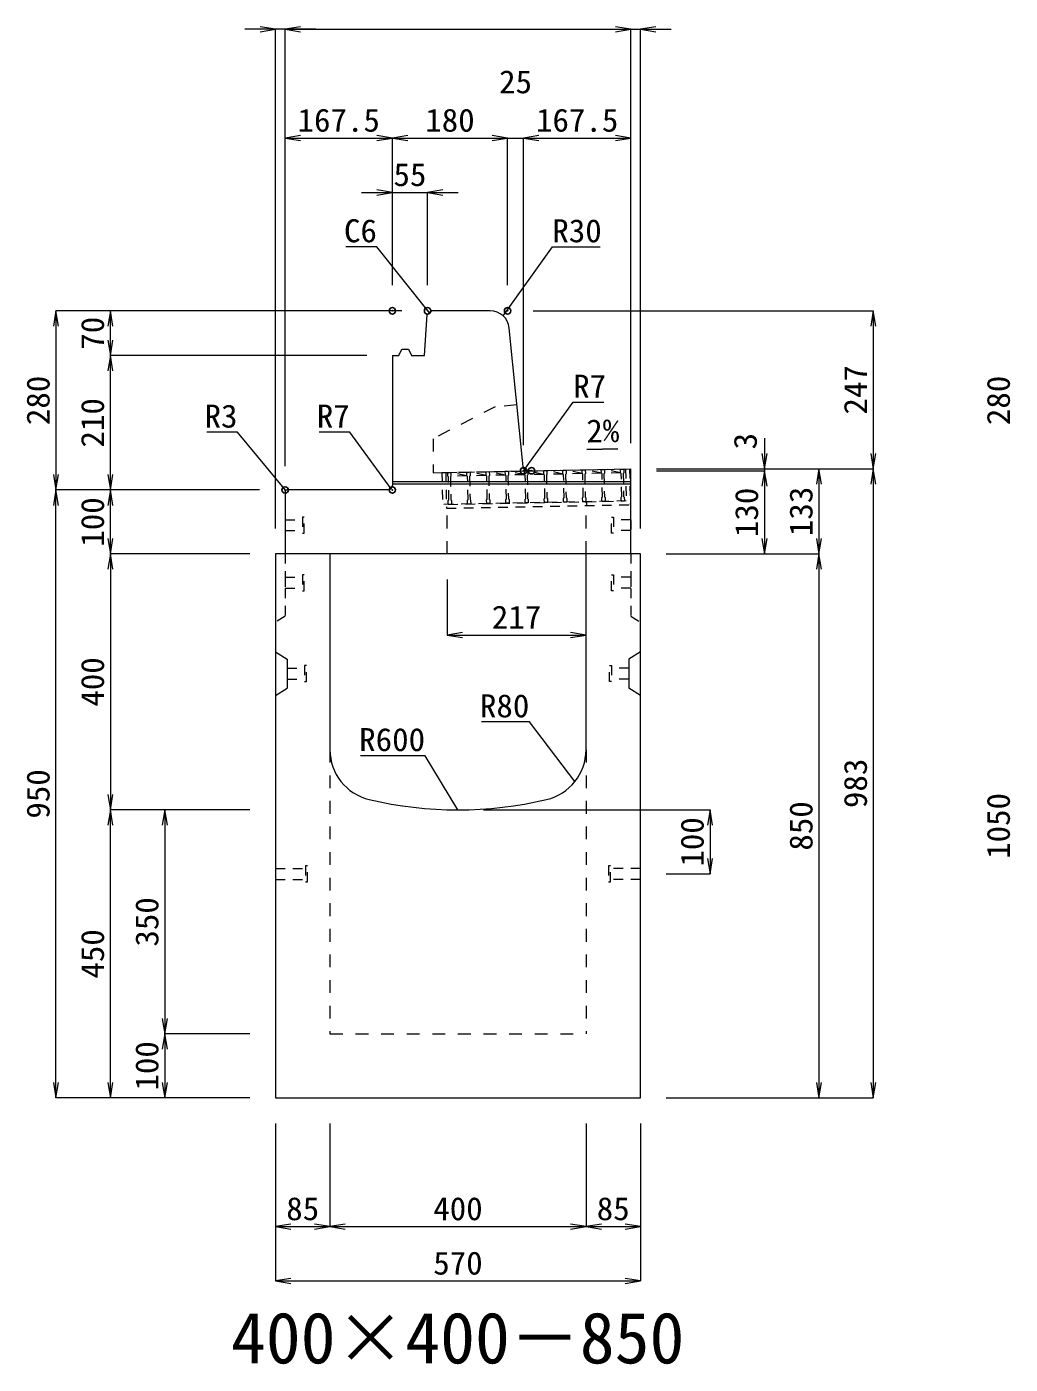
# Model space of a CAD drawing. Units: millimetres at full size; some dimension numbers follow another scale. Extents: x -18734 to 51600, y -18820 to 17820.
# Drawn here: x 30376 to 31913, y -7486 to -5396 of the extents above; entities that cross this region are included whole.
import ezdxf
from ezdxf.enums import TextEntityAlignment as Align

# ---------------------------------------------------------------- set-up
doc = ezdxf.new("R2010")
doc.units = ezdxf.units.MM
doc.header["$LTSCALE"] = 20
doc.header["$PDMODE"] = 32
doc.header["$PDSIZE"] = 10
doc.linetypes.add('USER1', pattern=[2, 1, -1])
doc.linetypes.add('USER2', pattern=[1.35, 0.75, -0.6])
for name, color, linetype, lineweight in [('インサート', 3, 'USER2', 9), ('グレーチング', 7, 'USER2', 5), ('受枠', 3, 'USER2', 9), ('寸法線', 7, 'Continuous', 13), ('引出線', 4, 'Continuous', 13), ('本体', 2, 'Continuous', 13), ('目地', 132, 'Continuous', 5)]:
    doc.layers.add(name, color=color, linetype=linetype, lineweight=lineweight)
doc.layers.add('作業エリア', color=11, linetype='Continuous')
doc.layers.add('文字', color=7, linetype='Continuous')
doc.styles.add('ＭＳ 明朝', font='')
doc.styles.get('ＭＳ 明朝').set_extended_font_data('MS Mincho')

# ---------------------------------------------------------------- blocks, each defined once
blk = doc.blocks.new('open_arrow')
at = {"color": 0, "linetype": 'Continuous', "lineweight": -2}
blk.add_lwpolyline([(7.5, 1.25), (0, 0), (7.5, -1.25)], dxfattribs=at)

msp = doc.modelspace()

# ---------------------------------------------------------------- linework, layer by layer
at = {"layer": 'インサート'}
for p, q in [((30810, -6162.5), (30807, -6162.5)), ((30807, -6162.5), (30807, -6187.5)), ((30810, -6187.5), (30810, -6162.5)), ((31290, -6162.5), (31293, -6162.5)), ((31290, -6187.5), (31290, -6162.5)), ((31293, -6162.5), (31293, -6187.5)), ((30780, -6166.5), (30807, -6166.5)), ((30780, -6166.5), (30780, -6183.5)), ((30780, -6183.5), (30807, -6183.5)), ((31320, -6166.5), (31293, -6166.5)), ((31320, -6183.5), (31293, -6183.5)), ((31320, -6166.5), (31320, -6183.5)), ((30807, -6187.5), (30810, -6187.5)), ((31293, -6187.5), (31290, -6187.5)), ((30780, -6256.5), (30807, -6256.5)), ((30780, -6256.5), (30780, -6273.5)), ((30810, -6252.5), (30807, -6252.5)), ((30807, -6252.5), (30807, -6277.5)), ((30810, -6277.5), (30810, -6252.5)), ((31290, -6252.5), (31293, -6252.5)), ((31290, -6277.5), (31290, -6252.5)), ((31293, -6252.5), (31293, -6277.5)), ((31320, -6256.5), (31293, -6256.5)), ((31320, -6256.5), (31320, -6273.5)), ((30780, -6273.5), (30807, -6273.5)), ((30807, -6277.5), (30810, -6277.5)), ((31293, -6277.5), (31290, -6277.5)), ((31320, -6273.5), (31293, -6273.5)), ((30813.2, -6394.5), (30810.2, -6394.5)), ((30810.2, -6394.5), (30810.2, -6419.5)), ((30813.2, -6419.5), (30813.2, -6394.5)), ((31286.8, -6394.5), (31289.8, -6394.5)), ((31286.8, -6419.5), (31286.8, -6394.5)), ((31289.8, -6394.5), (31289.8, -6419.5)), ((30783.2, -6398.5), (30810.2, -6398.5)), ((30783.2, -6398.5), (30783.2, -6415.5)), ((30783.2, -6415.5), (30810.2, -6415.5)), ((31316.8, -6398.5), (31289.8, -6398.5)), ((31316.8, -6415.5), (31289.8, -6415.5)), ((31316.8, -6398.5), (31316.8, -6415.5)), ((30810.2, -6419.5), (30813.2, -6419.5)), ((31289.8, -6419.5), (31286.8, -6419.5)), ((30815, -6707.5), (30812, -6707.5)), ((30812, -6707.5), (30812, -6732.5)), ((30815, -6732.5), (30815, -6707.5)), ((31288, -6707.5), (31285, -6707.5)), ((31285, -6707.5), (31285, -6732.5)), ((31288, -6732.5), (31288, -6707.5)), ((30765, -6711.5), (30812, -6711.5)), ((30765, -6711.5), (30765, -6728.5)), ((30765, -6728.5), (30812, -6728.5)), ((31335, -6711.5), (31288, -6711.5)), ((31335, -6728.5), (31288, -6728.5)), ((31335, -6728.5), (31335, -6711.5)), ((30812, -6732.5), (30815, -6732.5)), ((31285, -6732.5), (31288, -6732.5))]:
    msp.add_line(p, q, dxfattribs=at)
at = {"layer": 'グレーチング'}
for p, q in [((31033.97, -6092.54), (31308.92, -6087.21)), ((31064.08, -6097.95), (31038.97, -6092.44)), ((31064.08, -6097.95), (31039.08, -6098.44)), ((31094.07, -6097.37), (31068.96, -6091.86)), ((31094.07, -6097.37), (31069.08, -6097.86)), ((31124.07, -6096.79), (31098.96, -6091.28)), ((31124.07, -6096.79), (31099.07, -6097.28)), ((31154.06, -6096.21), (31128.95, -6090.7)), ((31154.06, -6096.21), (31129.07, -6096.7)), ((31184.06, -6095.63), (31158.95, -6090.12)), ((31184.06, -6095.63), (31159.06, -6096.12)), ((31214.05, -6095.05), (31188.94, -6089.54)), ((31214.05, -6095.05), (31189.06, -6095.54)), ((31244.05, -6094.47), (31218.93, -6088.96)), ((31244.05, -6094.47), (31219.05, -6094.95)), ((31274.04, -6093.89), (31248.93, -6088.38)), ((31274.04, -6093.89), (31249.05, -6094.37)), ((31304.04, -6093.31), (31278.92, -6087.8)), ((31304.04, -6093.31), (31279.04, -6093.79)), ((31034.94, -6142.53), (31309.89, -6137.21))]:
    msp.add_line(p, q, dxfattribs=at)
for points in [[(31033.97, -6092.54), (31038.97, -6092.44), (31039.08, -6098.44), (31038.1, -6099.46), (31038.8, -6135.45), (31039.82, -6136.43), (31039.94, -6142.43), (31034.94, -6142.53), (31034.82, -6136.53), (31035.8, -6135.51), (31035.1, -6099.52), (31034.09, -6098.53)], [(31068.8, -6134.87), (31069.81, -6135.85), (31069.93, -6141.85), (31064.93, -6141.95), (31064.82, -6135.95), (31065.8, -6134.93), (31065.1, -6098.93), (31064.08, -6097.95), (31063.96, -6091.96), (31068.96, -6091.86), (31069.08, -6097.86), (31068.1, -6098.88)], [(31098.79, -6134.29), (31099.81, -6135.27), (31099.92, -6141.27), (31094.93, -6141.37), (31094.81, -6135.37), (31095.79, -6134.35), (31095.09, -6098.35), (31094.07, -6097.37), (31093.96, -6091.38), (31098.96, -6091.28), (31099.07, -6097.28), (31098.09, -6098.3)], [(31128.78, -6133.71), (31129.8, -6134.69), (31129.92, -6140.69), (31124.92, -6140.79), (31124.8, -6134.79), (31125.78, -6133.77), (31125.09, -6097.77), (31124.07, -6096.79), (31123.95, -6090.79), (31128.95, -6090.7), (31129.07, -6096.7), (31128.09, -6097.72)], [(31158.78, -6133.13), (31159.8, -6134.11), (31159.91, -6140.11), (31154.91, -6140.2), (31154.8, -6134.21), (31155.78, -6133.19), (31155.08, -6097.19), (31154.06, -6096.21), (31153.95, -6090.21), (31158.95, -6090.12), (31159.06, -6096.12), (31158.08, -6097.14)], [(31185.77, -6132.61), (31185.08, -6096.61), (31184.06, -6095.63), (31183.94, -6089.63), (31188.94, -6089.54), (31189.06, -6095.54), (31188.08, -6096.55), (31188.77, -6132.55), (31189.79, -6133.53), (31189.91, -6139.53), (31184.91, -6139.62), (31184.79, -6133.63)], [(31215.77, -6132.03), (31215.07, -6096.03), (31214.05, -6095.05), (31213.94, -6089.05), (31218.93, -6088.96), (31219.05, -6094.95), (31218.07, -6095.97), (31218.77, -6131.97), (31219.79, -6132.95), (31219.9, -6138.95), (31214.9, -6139.04), (31214.79, -6133.04)], [(31249.05, -6094.37), (31248.06, -6095.39), (31248.76, -6131.39), (31249.78, -6132.37), (31249.9, -6138.37), (31244.9, -6138.46), (31244.78, -6132.46), (31245.76, -6131.44), (31245.07, -6095.45), (31244.05, -6094.47), (31243.93, -6088.47), (31248.93, -6088.38)], [(31279.04, -6093.79), (31278.06, -6094.81), (31278.76, -6130.81), (31279.78, -6131.79), (31279.89, -6137.79), (31274.89, -6137.88), (31274.78, -6131.88), (31275.76, -6130.86), (31275.06, -6094.87), (31274.04, -6093.89), (31273.92, -6087.89), (31278.92, -6087.8)], [(31304.89, -6137.3), (31304.77, -6131.3), (31305.75, -6130.28), (31305.05, -6094.29), (31304.04, -6093.31), (31303.92, -6087.31), (31308.92, -6087.21), (31309.03, -6093.21), (31308.05, -6094.23), (31308.75, -6130.23), (31309.77, -6131.21), (31309.89, -6137.21)]]:
    msp.add_lwpolyline(points, close=True, dxfattribs=at)
at = {"layer": '作業エリア'}
for p in [(30947.5, -5840), (30947.5, -5840), (31002.5, -5840), (31127.5, -5840), (31152.5, -6090), (31165, -6090), (30780, -6120), (30947.5, -6120)]:
    msp.add_point(p, dxfattribs=at)
at = {"layer": '受枠'}
for p, q in [((31024.97, -6092.71), (31317.92, -6087.04)), ((31024.97, -6092.71), (31025.94, -6142.7)), ((31030.97, -6092.59), (31032.05, -6148.58)), ((31311.92, -6087.16), (31312.89, -6137.15)), ((31317.92, -6087.04), (31319, -6143.03)), ((31312.89, -6137.15), (31025.94, -6142.7)), ((31032.05, -6148.58), (31319, -6143.03))]:
    msp.add_line(p, q, dxfattribs=at)
at = {"layer": '受枠', "linetype": 'Continuous'}
msp.add_line((31250.9, -6138.35), (31251.01, -6144.35), dxfattribs=at)
at = {"layer": '寸法線'}
for p, q in [((30828, -5400.05), (30717, -5400.05)), ((30765, -6180), (30765, -5400.05)), ((30780, -5400.05), (31320, -5400.05)), ((30780, -6083), (30780, -5400.05)), ((30780, -6083), (30780, -5400.05)), ((31272, -5400.05), (31383, -5400.05)), ((31320, -6047), (31320, -5400.05)), ((31320, -6047), (31320, -5400.05)), ((31335, -6180), (31335, -5400.05)), ((30780, -5570.05), (30947.5, -5570.05)), ((30780, -6083), (30780, -5570.05)), ((30947.5, -5800), (30947.5, -5570.05)), ((30947.5, -5570.05), (31127.5, -5570.05)), ((30947.5, -5800), (30947.5, -5570.05)), ((31079.5, -5570.05), (31200.5, -5570.05)), ((31127.5, -5800), (31127.5, -5570.05)), ((31127.5, -5800), (31127.5, -5570.05)), ((31152.5, -6050), (31152.5, -5570.05)), ((31152.5, -5570.05), (31320, -5570.05)), ((31152.5, -6050), (31152.5, -5570.05)), ((31320, -6047), (31320, -5570.05)), ((30899.5, -5655.05), (31050.5, -5655.05)), ((30947.5, -5800), (30947.5, -5655.05)), ((31002.5, -5800), (31002.5, -5655.05)), ((30422.06, -5840), (30422.06, -6120)), ((30962.5, -5840), (30422.06, -5840)), ((30507.06, -5910), (30507.06, -5840)), ((30962.5, -5840), (30507.06, -5840)), ((31167.5, -5840), (31698.78, -5840)), ((31698.78, -5840), (31698.78, -6087)), ((30507.06, -6120), (30507.06, -5910)), ((30907.5, -5910), (30507.06, -5910)), ((30907.5, -5910), (30507.06, -5910)), ((31528.78, -6039), (31528.78, -6138)), ((31360, -6087), (31528.78, -6087)), ((31360, -6087), (31613.78, -6087)), ((31360, -6087), (31698.78, -6087)), ((31360, -6087), (31698.78, -6087)), ((31360, -6090), (31528.78, -6090)), ((31360, -6090), (31528.78, -6090)), ((31528.78, -6090), (31528.78, -6220)), ((31613.78, -6087), (31613.78, -6220)), ((31698.78, -6087), (31698.78, -7070)), ((30740, -6120), (30422.06, -6120)), ((30422.06, -7070), (30422.06, -6120)), ((30740, -6120), (30422.06, -6120)), ((30507.06, -6220), (30507.06, -6120)), ((30740, -6120), (30507.06, -6120)), ((30740, -6120), (30507.06, -6120)), ((30507.06, -6220), (30507.06, -6620)), ((30725, -6220), (30507.06, -6220)), ((30725, -6220), (30507.06, -6220)), ((31375, -6220), (31528.78, -6220)), ((31375, -6220), (31613.78, -6220)), ((31375, -6220), (31613.78, -6220)), ((31613.78, -6220), (31613.78, -7070)), ((31033, -6260), (31033, -6346.67)), ((31033, -6346.67), (31250, -6346.67)), ((30725, -6620), (30507.06, -6620)), ((30507.06, -7070), (30507.06, -6620)), ((30725, -6620), (30507.06, -6620)), ((30592.06, -6620), (30592.06, -6970)), ((30725, -6620), (30592.06, -6620)), ((31090, -6620), (31443.78, -6620)), ((31443.78, -6620), (31443.78, -6720)), ((31375, -6720), (31443.78, -6720)), ((30725, -6970), (30592.06, -6970)), ((30592.06, -6970), (30592.06, -7070)), ((30725, -6970), (30592.06, -6970)), ((30725, -7070), (30422.06, -7070)), ((30725, -7070), (30507.06, -7070)), ((30725, -7070), (30592.06, -7070)), ((31375, -7070), (31613.78, -7070)), ((31375, -7070), (31698.78, -7070)), ((30765, -7110), (30765, -7271.16)), ((30765, -7110), (30765, -7356.16)), ((30850, -7110), (30850, -7271.16)), ((30850, -7110), (30850, -7271.16)), ((31250, -7110), (31250, -7271.16)), ((31250, -7110), (31250, -7271.16)), ((31335, -7110), (31335, -7271.16)), ((31335, -7110), (31335, -7356.16)), ((30765, -7271.16), (30850, -7271.16)), ((30850, -7271.16), (31250, -7271.16)), ((31250, -7271.16), (31335, -7271.16)), ((30765, -7356.16), (31335, -7356.16))]:
    msp.add_line(p, q, dxfattribs=at)
at = {"layer": '引出線'}
for points in [[(31005.29, -5842.99), (30923.41, -5740.07), (30875.07, -5740.07)], [(31120.48, -5847.76), (31197.4, -5740.07), (31272.08, -5740.07)], [(31154.14, -6088.19), (31230, -5982.98), (31277.93, -5982.98)], [(30780.88, -6120.88), (30705.62, -6029.7), (30657.89, -6029.7)], [(30945.45, -6117.95), (30880.97, -6029.7), (30833.04, -6029.7)], [(31251.14, -6056.74), (31299.85, -6055.77), (31251.11, -6056.74)], [(31232.76, -6575.58), (31161.5, -6482.47), (31086.83, -6482.47)], [(31050, -6620), (30998.63, -6535.25), (30897.63, -6535.25)]]:
    msp.add_lwpolyline(points, dxfattribs=at)
at = {"layer": '本体'}
for p, q in [((30997.5, -5910), (31002.07, -5845.98)), ((31002.07, -5845.98), (31008.5, -5840)), ((31100.35, -5840), (31008.5, -5840)), ((31151.87, -6083.7), (31130.2, -5867.01)), ((30947.5, -5910), (30947.5, -6113)), ((30947.5, -5910), (30957.5, -5910)), ((30957.5, -5910), (30962.5, -5900)), ((30962.5, -5900), (30972.5, -5900)), ((30972.5, -5900), (30977.5, -5910)), ((30977.5, -5910), (30997.5, -5910)), ((31165, -6090), (31158.83, -6090)), ((31165, -6090), (31320, -6087)), ((31320, -6220), (31320, -6087)), ((30780, -6123), (30780, -6220)), ((30940.5, -6120), (30783, -6120)), ((30765, -6220), (30765, -7070)), ((30850, -6220), (30765, -6220)), ((31320, -6220), (30780, -6220)), ((30850, -6220), (30850, -6525.96)), ((31250, -6525.96), (31250, -6220)), ((31335, -6220), (31250, -6220)), ((31335, -7070), (31335, -6220)), ((30765, -7070), (31335, -7070))]:
    msp.add_line(p, q, dxfattribs=at)
at = {"layer": '本体', "linetype": 'USER1'}
for p, q in [((31108, -5990), (31011, -6040)), ((31142.2, -5987), (31108, -5990)), ((31011, -6040), (31011, -6092.98)), ((31011, -6092.98), (31165, -6090)), ((31033, -6220), (31033, -6142.56)), ((31250, -6220), (31250, -6138.36))]:
    msp.add_line(p, q, dxfattribs=at)
at = {"layer": '本体', "linetype": 'USER2', "lineweight": 9}
for p, q in [((30780, -6220), (30780, -6317)), ((31320, -6220), (31320, -6317)), ((30780, -6317), (30765, -6326.5)), ((31320, -6317), (31335, -6326.5))]:
    msp.add_line(p, q, dxfattribs=at)
at = {"layer": '本体', "lineweight": 9}
for p, q in [((30765, -6373), (30783.2, -6384.5)), ((31335, -6373), (31316.8, -6384.5)), ((30783.2, -6384.5), (30783.2, -6429.5)), ((31316.8, -6384.5), (31316.8, -6429.5)), ((30765, -6441), (30783.2, -6429.5)), ((31335, -6441), (31316.8, -6429.5))]:
    msp.add_line(p, q, dxfattribs=at)
at = {"layer": '本体', "linetype": 'USER1', "lineweight": 15}
for p, q in [((30850, -6525.96), (30850, -6970)), ((31250, -6525.96), (31250, -6970)), ((30850, -6970), (31250, -6970))]:
    msp.add_line(p, q, dxfattribs=at)
at = {"layer": '本体'}
for centre, radius, start, end in [((31100.35, -5870), 30, 5.71059, 90), ((31158.83, -6083), 7, 185.71059, 270), ((30783, -6123), 3, 90, 180), ((30940.5, -6113), 7, 270, 0), ((30930, -6525.96), 80, 180, 256.65764), ((31170, -6525.96), 80, 283.34236, 0), ((31050, -6020), 600, 256.65764, 283.34236)]:
    msp.add_arc(centre, radius, start, end, dxfattribs=at)
at = {"layer": '目地'}
for p, q in [((31320, -6107), (30947.5, -6107)), ((31320, -6111), (30947.5, -6111))]:
    msp.add_line(p, q, dxfattribs=at)

# ---------------------------------------------------------------- block references
at = {"layer": '寸法線', "xscale": 3.2, "yscale": 3.2}
for p, rotation in [((30765, -5400.05), 180), ((31320, -5400.05), 180), ((31320, -5400.05), 180), ((30947.5, -5570.05), 180), ((31127.5, -5570.05), 180), ((31127.5, -5570.05), 180), ((31320, -5570.05), 180), ((30947.5, -5655.05), 180), ((30422.06, -5840), 270), ((30507.06, -5840), 270), ((31698.78, -5840), 270), ((30507.06, -5910), 90), ((30507.06, -5910), 270), ((31528.78, -6087), 90), ((31698.78, -6087), 90), ((30422.06, -6120), 90), ((30507.06, -6120), 90), ((31528.78, -6090), 270), ((31528.78, -6090), 270), ((31613.78, -6087), 270), ((31698.78, -6087), 270), ((30422.06, -6120), 270), ((30507.06, -6120), 270), ((30507.06, -6220), 90), ((31528.78, -6220), 90), ((31613.78, -6220), 90), ((30507.06, -6220), 270), ((31613.78, -6220), 270), ((31250, -6346.67), 180), ((30507.06, -6620), 90), ((30507.06, -6620), 270), ((30592.06, -6620), 270), ((31443.78, -6620), 270), ((31443.78, -6720), 90), ((30592.06, -6970), 90), ((30592.06, -6970), 270), ((30422.06, -7070), 90), ((30507.06, -7070), 90), ((30592.06, -7070), 90), ((31613.78, -7070), 90), ((31698.78, -7070), 90), ((30850, -7271.16), 180), ((31250, -7271.16), 180), ((31335, -7271.16), 180), ((31335, -7356.16), 180)]:
    msp.add_blockref('open_arrow', p, dxfattribs=dict(at, rotation=rotation))
for p in [(30780, -5400.05), (30780, -5400.05), (31335, -5400.05), (30780, -5570.05), (30947.5, -5570.05), (31152.5, -5570.05), (31152.5, -5570.05), (31002.5, -5655.05), (31033, -6346.67), (30765, -7271.16), (30850, -7271.16), (31250, -7271.16), (30765, -7356.16)]:
    msp.add_blockref('open_arrow', p, dxfattribs=at)
at = {"layer": '引出線', "xscale": 0.0533, "yscale": 0.0533}
for p, rotation in [((31005.29, -5842.99), 128.5), ((31120.48, -5847.76), 54.5), ((31251.14, -6056.74), 1.1), ((31154.14, -6088.19), 54.2), ((30780.88, -6120.88), 129.5), ((30945.45, -6117.95), 126.2), ((31232.76, -6575.58), 127.4), ((31050, -6620), 121.2)]:
    msp.add_blockref('open_arrow', p, dxfattribs=dict(at, rotation=rotation))

# ---------------------------------------------------------------- texts
at = {"layer": '寸法線', "style": 'ＭＳ 明朝', "width": 1.05}
for s, p in [('25', (31140, -5482.05)), ('167.5', (30863.75, -5542.05)), ('180', (31037.5, -5542.05)), ('167.5', (31236.25, -5542.05)), ('55', (30975, -5627.05)), ('217', (31141.5, -6318.67)), ('85', (30807.5, -7243.16)), ('400', (31050, -7243.16)), ('85', (31292.5, -7243.16)), ('570', (31050, -7328.16))]:
    msp.add_text(s, height=36.03, dxfattribs=at).set_placement(p, align=Align.MIDDLE_CENTER)
for s, p in [('70', (30479.06, -5875)), ('247', (31670.78, -5963.5)), ('280', (30394.06, -5980)), ('280', (31894.06, -5980)), ('210', (30479.06, -6015)), ('3', (31498.78, -6043.66)), ('130', (31500.78, -6155)), ('133', (31585.78, -6153.5)), ('100', (30479.06, -6170)), ('400', (30479.06, -6420)), ('950', (30394.06, -6595)), ('983', (31670.78, -6578.5)), ('1050', (31894.06, -6645)), ('850', (31585.78, -6645)), ('100', (31415.78, -6670)), ('350', (30564.06, -6795)), ('450', (30479.06, -6845)), ('100', (30564.06, -7020))]:
    msp.add_text(s, height=36.03, rotation=90, dxfattribs=at).set_placement(p, align=Align.MIDDLE_CENTER)
at = {"layer": '引出線', "style": 'ＭＳ 明朝', "width": 1.05}
for s, p in [('C6', (30923.41, -5696.87)), ('R3', (30705.62, -5986.5)), ('R7', (30880.97, -5986.5)), ('R80', (31161.5, -6439.27)), ('R600', (30998.63, -6492.05))]:
    msp.add_text(s, height=36.03, dxfattribs=at).set_placement(p, align=Align.TOP_RIGHT)
for s, p in [('R30', (31197.4, -5696.87)), ('R7', (31230, -5939.78))]:
    msp.add_text(s, height=36.03, dxfattribs=at).set_placement(p, align=Align.TOP_LEFT)
msp.add_text('2%', height=36.03, rotation=1.146, dxfattribs=at).set_placement((31250.17, -6009.85), align=Align.TOP_LEFT)
at = {"layer": '文字', "style": 'ＭＳ 明朝'}
msp.add_text('400×400－850', height=80.06, dxfattribs=at).set_placement((31049.52, -7444.97), align=Align.MIDDLE_CENTER)

doc.saveas('drawing.dxf')
